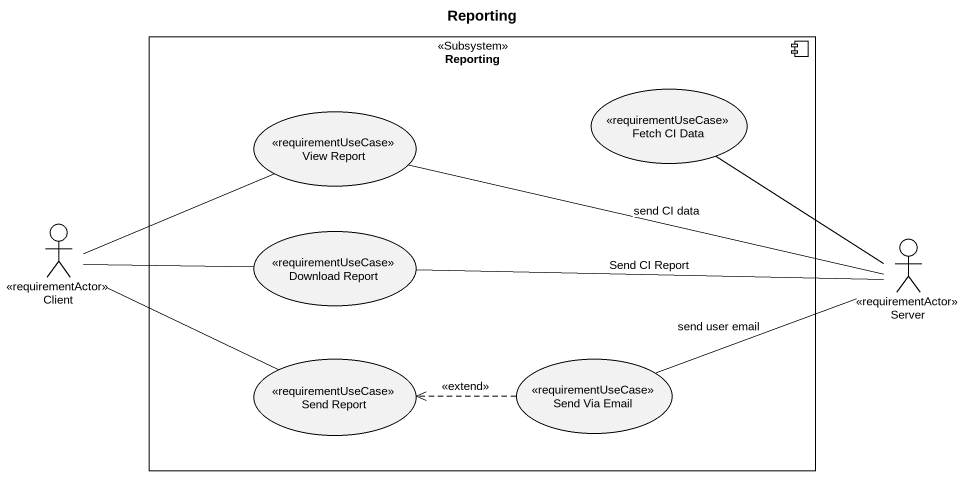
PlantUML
@startuml
title Reporting
component Reporting <<Subsystem>> {
  usecase "View Report" as View_Report <<requirementUseCase>>
  usecase "Fetch CI Data" as Fetch_CI_Data <<requirementUseCase>>
  usecase "Download Report" as Download_Report <<requirementUseCase>>
  usecase "Send Report" as Send_Report <<requirementUseCase>>
  usecase "Send Via Email" as Send_Via_Email <<requirementUseCase>>
}
actor Client <<requirementActor>>
actor Server <<requirementActor>>
Client -right- View_Report
Client -right- Download_Report
Client -right- Send_Report
Server -left- View_Report : send CI data
Server -up- Fetch_CI_Data
Server -left- Download_Report : Send CI Report
Server -left- Send_Via_Email : send user email
Send_Via_Email .left.> Send_Report : <<extend>>
@enduml
